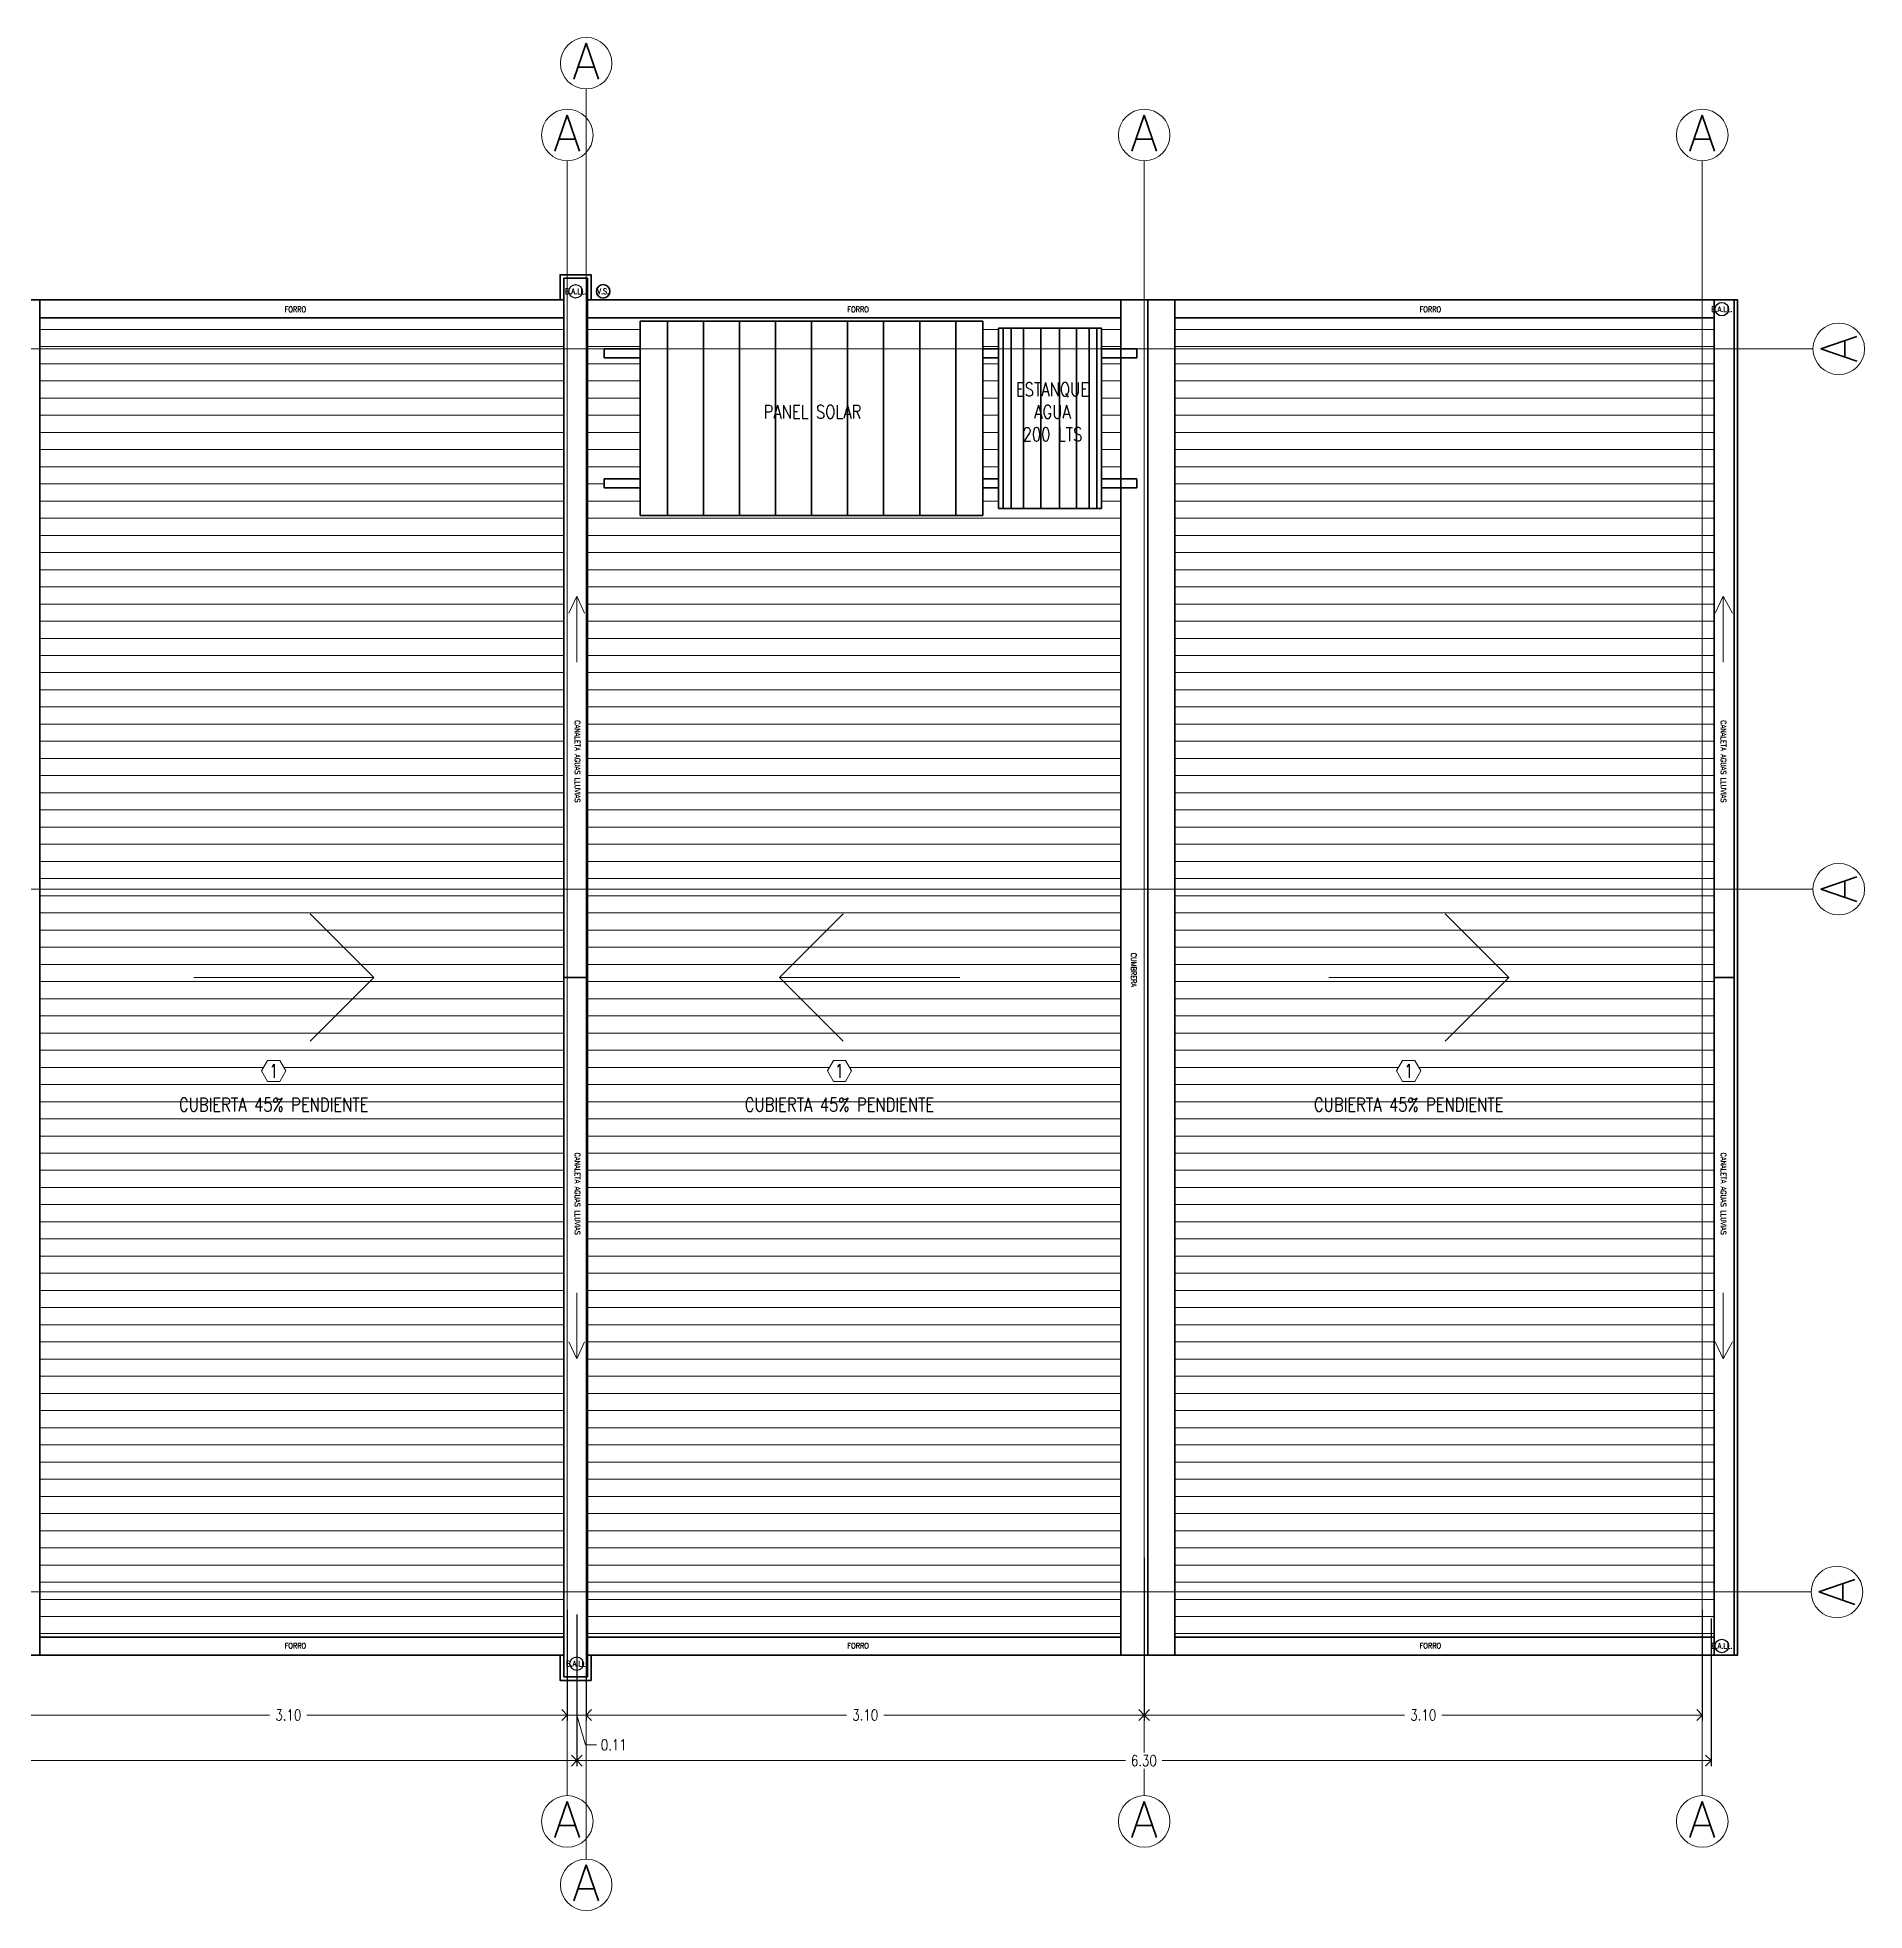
# Model space of a CAD drawing. Header units: metres. Extents: x -2 to 612, y -64 to 156.
# Drawn here: x 467.05 to 477.19, y 61.61 to 72.01 of the extents above; entities that cross this region are included whole.
import ezdxf
from ezdxf.enums import TextEntityAlignment as Align

# ---------------------------------------------------------------- set-up
doc = ezdxf.new("R2010")
doc.units = ezdxf.units.M
doc.header["$LTSCALE"] = 5
doc.header["$MEASUREMENT"] = 0
doc.layers.get('0').update_dxf_attribs({"color": 30})
doc.layers.get('DEFPOINTS').update_dxf_attribs({"color": 210})
for name, color, linetype, lineweight in [('A-ANNO-DIMS', 3, 'Continuous', 18), ('A-ANNO-SYMB', 3, 'Continuous', 18), ('A-ANNO-TEXT', 3, 'Continuous', 18), ('A-ELEV-MBE1', 7, 'Continuous', 35), ('A-ELEV-MBE2', 4, 'Continuous', 25), ('A-FLOR-PATT', 8, 'Continuous', 18)]:
    doc.layers.add(name, color=color, linetype=linetype, lineweight=lineweight)
doc.styles.add('E-ROMANS', font='romans.shx', dxfattribs={"width": 0.8})
doc.dimstyles.new('E-0050_ARW_12', dxfattribs={"dimscale": 0.001, "dimtxt": 60, "dimasz": 60, "dimexe": 30, "dimexo": 20, "dimgap": 30, "dimtad": 0, "dimzin": 0, "dimdsep": 46, "dimtxsty": 'E-ROMANS', "dimblk": 'OPEN90', "dimcen": 30, "dimclrd": 256, "dimclre": 256, "dimclrt": 256, "dimadec": 0, "dimazin": 0, "dimtfac": 1, "dimtmove": 1, "dimatfit": 3, "dimldrblk": 'OPEN90', "dimfxl": 1, "dimtfill": 1, "dimtolj": 1, "dimtzin": 0, "dimlwd": -1, "dimarcsym": 0})
pattern_1 = [(360, (0, 0), (2e-16, 0.09525), [])]

# ---------------------------------------------------------------- blocks, each defined once
blk = doc.blocks.new('_Open90')
at = {"color": 0, "linetype": 'ByBlock', "lineweight": -2}
for p, q in [((0, 0), (-1, 0)), ((-0.5, 0.5), (0, 0)), ((0, 0), (-0.5, -0.5))]:
    blk.add_line(p, q, dxfattribs=at)
blk = doc.blocks.new('*D951')
at = {"layer": 'A-ANNO-DIMS', "lineweight": -2, "transparency": 16777216}
for p, q in [((463.745, 63.246), (463.745, 62.416)), ((470.044, 63.258), (470.044, 62.416))]:
    blk.add_line(p, q, dxfattribs=at)
at = {"layer": 'A-ANNO-DIMS', "transparency": 16777216}
for p, q in [((463.805, 62.446), (466.792, 62.446)), ((469.984, 62.446), (466.996, 62.446))]:
    blk.add_line(p, q, dxfattribs=at)
at = {"layer": 'DEFPOINTS', "color": 0, "transparency": 16777216}
for p in [(463.745, 63.266), (470.044, 63.278), (470.044, 62.446)]:
    blk.add_point(p, dxfattribs=at)
at = {"layer": 'A-ANNO-DIMS', "transparency": 16777216, "xscale": 0.06, "yscale": 0.06, "zscale": 0.06, "rotation": 180}
blk.add_blockref('_Open90', (463.745, 62.446), dxfattribs=at)
at = {"layer": 'A-ANNO-DIMS', "transparency": 16777216, "xscale": 0.06, "yscale": 0.06, "zscale": 0.06}
blk.add_blockref('_Open90', (470.044, 62.446), dxfattribs=at)
at = {"layer": 'A-ANNO-DIMS', "transparency": 16777216, "insert": (466.894, 62.446), "char_height": 0.06, "attachment_point": 5, "style": 'E-ROMANS', "bg_fill": 3, "box_fill_scale": 1.25, "bg_fill_color": 256, "bg_fill_true_color": 13158600, "bg_fill_transparency": 0}
blk.add_mtext('\\A1;6.30', dxfattribs=at)
blk = doc.blocks.new('*D952')
at = {"layer": 'A-ANNO-DIMS', "lineweight": -2, "transparency": 16777216}
for p, q in [((469.991, 63.283), (469.991, 62.669)), ((470.096, 63.283), (470.096, 62.669))]:
    blk.add_line(p, q, dxfattribs=at)
at = {"layer": 'A-ANNO-DIMS', "transparency": 16777216}
for p, q in [((469.931, 62.699), (469.871, 62.699)), ((469.991, 62.699), (470.096, 62.699)), ((469.991, 62.699), (470.096, 62.699)), ((470.044, 62.699), (470.093, 62.534)), ((470.156, 62.699), (470.216, 62.699)), ((470.093, 62.534), (470.153, 62.534))]:
    blk.add_line(p, q, dxfattribs=at)
at = {"layer": 'DEFPOINTS', "color": 0, "transparency": 16777216}
for p in [(469.991, 63.303), (470.096, 63.303), (470.096, 62.699)]:
    blk.add_point(p, dxfattribs=at)
at = {"layer": 'A-ANNO-DIMS', "transparency": 16777216, "xscale": 0.06, "yscale": 0.06, "zscale": 0.06}
blk.add_blockref('_Open90', (469.991, 62.699), dxfattribs=at)
at = {"layer": 'A-ANNO-DIMS', "transparency": 16777216, "xscale": 0.06, "yscale": 0.06, "zscale": 0.06, "rotation": 180}
blk.add_blockref('_Open90', (470.096, 62.699), dxfattribs=at)
at = {"layer": 'A-ANNO-DIMS', "transparency": 16777216, "insert": (470.249, 62.534), "char_height": 0.06, "attachment_point": 5, "style": 'E-ROMANS', "bg_fill": 3, "box_fill_scale": 1.25, "bg_fill_color": 256, "bg_fill_true_color": 13158600, "bg_fill_transparency": 0}
blk.add_mtext('\\A1;0.11', dxfattribs=at)
blk = doc.blocks.new('*D953')
at = {"layer": 'A-ANNO-DIMS', "lineweight": -2, "transparency": 16777216}
for p, q in [((473.193, 63.571), (473.193, 62.669)), ((470.096, 63.283), (470.096, 62.669))]:
    blk.add_line(p, q, dxfattribs=at)
at = {"layer": 'A-ANNO-DIMS', "transparency": 16777216}
for p, q in [((470.156, 62.699), (471.541, 62.699)), ((473.133, 62.699), (471.748, 62.699))]:
    blk.add_line(p, q, dxfattribs=at)
at = {"layer": 'DEFPOINTS', "color": 0, "transparency": 16777216}
for p in [(473.193, 63.591), (470.096, 63.303), (473.193, 62.699)]:
    blk.add_point(p, dxfattribs=at)
at = {"layer": 'A-ANNO-DIMS', "transparency": 16777216, "xscale": 0.06, "yscale": 0.06, "zscale": 0.06, "rotation": 180}
blk.add_blockref('_Open90', (470.096, 62.699), dxfattribs=at)
at = {"layer": 'A-ANNO-DIMS', "transparency": 16777216, "xscale": 0.06, "yscale": 0.06, "zscale": 0.06}
blk.add_blockref('_Open90', (473.193, 62.699), dxfattribs=at)
at = {"layer": 'A-ANNO-DIMS', "transparency": 16777216, "insert": (471.645, 62.699), "char_height": 0.06, "attachment_point": 5, "style": 'E-ROMANS', "bg_fill": 3, "box_fill_scale": 1.25, "bg_fill_color": 256, "bg_fill_true_color": 13158600, "bg_fill_transparency": 0}
blk.add_mtext('\\A1;3.10', dxfattribs=at)
blk = doc.blocks.new('*D954')
at = {"layer": 'A-ANNO-DIMS', "lineweight": -2, "transparency": 16777216}
for p, q in [((473.193, 63.571), (473.193, 62.669)), ((476.29, 63.283), (476.29, 62.669))]:
    blk.add_line(p, q, dxfattribs=at)
at = {"layer": 'A-ANNO-DIMS', "transparency": 16777216}
for p, q in [((473.253, 62.699), (474.638, 62.699)), ((476.23, 62.699), (474.845, 62.699))]:
    blk.add_line(p, q, dxfattribs=at)
at = {"layer": 'DEFPOINTS', "color": 0, "transparency": 16777216}
for p in [(473.193, 63.591), (476.29, 63.303), (476.29, 62.699)]:
    blk.add_point(p, dxfattribs=at)
at = {"layer": 'A-ANNO-DIMS', "transparency": 16777216, "xscale": 0.06, "yscale": 0.06, "zscale": 0.06, "rotation": 180}
blk.add_blockref('_Open90', (473.193, 62.699), dxfattribs=at)
at = {"layer": 'A-ANNO-DIMS', "transparency": 16777216, "xscale": 0.06, "yscale": 0.06, "zscale": 0.06}
blk.add_blockref('_Open90', (476.29, 62.699), dxfattribs=at)
at = {"layer": 'A-ANNO-DIMS', "transparency": 16777216, "insert": (474.742, 62.699), "char_height": 0.06, "attachment_point": 5, "style": 'E-ROMANS', "bg_fill": 3, "box_fill_scale": 1.25, "bg_fill_color": 256, "bg_fill_true_color": 13158600, "bg_fill_transparency": 0}
blk.add_mtext('\\A1;3.10', dxfattribs=at)
blk = doc.blocks.new('*D957')
at = {"layer": 'A-ANNO-DIMS', "lineweight": -2, "transparency": 16777216}
for p, q in [((466.894, 63.571), (466.894, 62.669)), ((469.991, 63.283), (469.991, 62.669))]:
    blk.add_line(p, q, dxfattribs=at)
at = {"layer": 'A-ANNO-DIMS', "transparency": 16777216}
for p, q in [((466.954, 62.699), (468.339, 62.699)), ((469.931, 62.699), (468.546, 62.699))]:
    blk.add_line(p, q, dxfattribs=at)
at = {"layer": 'DEFPOINTS', "color": 0, "transparency": 16777216}
for p in [(466.894, 63.591), (469.991, 63.303), (469.991, 62.699)]:
    blk.add_point(p, dxfattribs=at)
at = {"layer": 'A-ANNO-DIMS', "transparency": 16777216, "xscale": 0.06, "yscale": 0.06, "zscale": 0.06, "rotation": 180}
blk.add_blockref('_Open90', (466.894, 62.699), dxfattribs=at)
at = {"layer": 'A-ANNO-DIMS', "transparency": 16777216, "xscale": 0.06, "yscale": 0.06, "zscale": 0.06}
blk.add_blockref('_Open90', (469.991, 62.699), dxfattribs=at)
at = {"layer": 'A-ANNO-DIMS', "transparency": 16777216, "insert": (468.443, 62.699), "char_height": 0.06, "attachment_point": 5, "style": 'E-ROMANS', "bg_fill": 3, "box_fill_scale": 1.25, "bg_fill_color": 256, "bg_fill_true_color": 13158600, "bg_fill_transparency": 0}
blk.add_mtext('\\A1;3.10', dxfattribs=at)
blk = doc.blocks.new('*D960')
at = {"layer": 'A-ANNO-DIMS', "lineweight": -2, "transparency": 16777216}
for p, q in [((476.339, 63.235), (476.339, 62.416)), ((470.044, 62.56), (470.044, 62.416))]:
    blk.add_line(p, q, dxfattribs=at)
at = {"layer": 'A-ANNO-DIMS', "transparency": 16777216}
for p, q in [((470.104, 62.446), (473.089, 62.446)), ((476.279, 62.446), (473.293, 62.446))]:
    blk.add_line(p, q, dxfattribs=at)
at = {"layer": 'DEFPOINTS', "color": 0, "transparency": 16777216}
for p in [(476.339, 63.255), (470.044, 62.58), (476.339, 62.446)]:
    blk.add_point(p, dxfattribs=at)
at = {"layer": 'A-ANNO-DIMS', "transparency": 16777216, "xscale": 0.06, "yscale": 0.06, "zscale": 0.06, "rotation": 180}
blk.add_blockref('_Open90', (470.044, 62.446), dxfattribs=at)
at = {"layer": 'A-ANNO-DIMS', "transparency": 16777216, "xscale": 0.06, "yscale": 0.06, "zscale": 0.06}
blk.add_blockref('_Open90', (476.339, 62.446), dxfattribs=at)
at = {"layer": 'A-ANNO-DIMS', "transparency": 16777216, "insert": (473.191, 62.446), "char_height": 0.06, "attachment_point": 5, "style": 'E-ROMANS', "bg_fill": 3, "box_fill_scale": 1.25, "bg_fill_color": 256, "bg_fill_true_color": 13158600, "bg_fill_transparency": 0}
blk.add_mtext('\\A1;6.30', dxfattribs=at)

msp = doc.modelspace()

# ---------------------------------------------------------------- linework, layer by layer
at = {"layer": 'A-ANNO-SYMB'}
for p, q in [((476.90477, 70.28209), (456.78794, 70.28209)), ((476.90477, 67.28309), (456.78791, 67.28309)), ((476.89477, 63.38209), (456.78791, 63.38209))]:
    msp.add_line(p, q, dxfattribs=at)
for centre in [(470.09611, 71.86744), (469.99107, 71.46884), (473.19311, 71.46883), (476.29012, 71.46884), (477.0478, 70.28209), (477.0478, 67.28309), (477.0378, 63.38209), (469.99107, 62.10864), (473.19311, 62.10863), (476.29012, 62.10864), (470.09611, 61.75705)]:
    msp.add_circle(centre, 0.14303, dxfattribs=at)
at = {"layer": 'A-ANNO-TEXT'}
for points in [[(470.08707, 68.81551), (470.04358, 68.90969), (470.0001, 68.81551)], [(470.04358, 68.54291), (470.04358, 68.90969)], [(470.04358, 68.54291), (470.04358, 68.90969)], [(476.45762, 68.81551), (476.40616, 68.90969), (476.36268, 68.81551)], [(476.40616, 68.54291), (476.40616, 68.90969)], [(468.56426, 67.14616), (468.91781, 66.79261), (468.56426, 66.43906)], [(471.52294, 67.14616), (471.16938, 66.79261), (471.52294, 66.43906)], [(474.86329, 67.14616), (475.21685, 66.79261), (474.86329, 66.43906)], [(467.91781, 66.79261), (468.91781, 66.79261)], [(472.16938, 66.79261), (471.16938, 66.79261)], [(474.21685, 66.79261), (475.21685, 66.79261)], [(470.04358, 65.04232), (470.04358, 64.67554)], [(470.04358, 65.04232), (470.04358, 64.67554)], [(476.40616, 65.04232), (476.40616, 64.67554)], [(470.08707, 64.76972), (470.04358, 64.67554), (470.0001, 64.76972)], [(476.45762, 64.76972), (476.40616, 64.67554), (476.36268, 64.76972)]]:
    msp.add_lwpolyline(points, dxfattribs=at)
for points in [[(468.39545, 66.21598), (468.42912, 66.27429), (468.39545, 66.3326), (468.32812, 66.3326), (468.29446, 66.27429), (468.32812, 66.21598)], [(471.53548, 66.21597), (471.56915, 66.27428), (471.53548, 66.33259), (471.46815, 66.33259), (471.43449, 66.27428), (471.46815, 66.21597)], [(474.69447, 66.21597), (474.72813, 66.27428), (474.69447, 66.33259), (474.62714, 66.33259), (474.59348, 66.27428), (474.62714, 66.21597)]]:
    msp.add_lwpolyline(points, close=True, dxfattribs=at)
at = {"layer": 'A-ELEV-MBE1'}
for p, q in [((466.91409, 70.5536), (469.97156, 70.55361)), ((467.0641, 63.03162), (467.06409, 70.5536)), ((473.21313, 70.5536), (470.10361, 70.55361)), ((473.06311, 63.03162), (473.06313, 70.5536)), ((473.2131, 70.5536), (476.35662, 70.55361)), ((473.21311, 63.03162), (473.21313, 70.5536)), ((473.36311, 63.03162), (473.3631, 70.5536)), ((467.06409, 70.4536), (469.97156, 70.45361)), ((473.06313, 70.4536), (470.10361, 70.45361)), ((470.3953, 69.35645), (470.3953, 70.43645)), ((472.2976, 70.43645), (470.3953, 70.43645)), ((470.54693, 70.43645), (470.54693, 69.35645)), ((470.74693, 70.43645), (470.74693, 69.35645)), ((470.94693, 70.43645), (470.94693, 69.35645)), ((471.14693, 70.43645), (471.14693, 69.35645)), ((471.34693, 70.43645), (471.34693, 69.35645)), ((471.54693, 70.43645), (471.54693, 69.35645)), ((471.74693, 70.43645), (471.74693, 69.35645)), ((471.94693, 70.43645), (471.94693, 69.35645)), ((472.14693, 70.43645), (472.14693, 69.35645)), ((472.2976, 70.43645), (472.2976, 69.35645)), ((472.3844, 69.39645), (472.3844, 70.39645)), ((472.3844, 69.39645), (472.3844, 70.39645)), ((472.3844, 70.39645), (472.95661, 70.39645)), ((472.41041, 69.39645), (472.41041, 70.39645)), ((472.45376, 69.39645), (472.45376, 70.39645)), ((472.52311, 69.39645), (472.52311, 70.39645)), ((472.61847, 69.39645), (472.61847, 70.39645)), ((472.72254, 69.39645), (472.72254, 70.39645)), ((472.8179, 69.39645), (472.8179, 70.39645)), ((472.88725, 69.39645), (472.88725, 70.39645)), ((472.9306, 69.39645), (472.9306, 70.39645)), ((472.95661, 69.39645), (472.95661, 70.39645)), ((473.3631, 70.4536), (476.35662, 70.45361)), ((470.3953, 70.28209), (470.19611, 70.28209)), ((470.19611, 70.23209), (470.19611, 70.28209)), ((472.2976, 70.28209), (472.3844, 70.28209)), ((472.95661, 70.28209), (473.15199, 70.28209)), ((473.15199, 70.23209), (473.15199, 70.28209)), ((470.19611, 70.23209), (470.3953, 70.23209)), ((472.3844, 70.23209), (472.2976, 70.23209)), ((473.15199, 70.23209), (472.95661, 70.23209)), ((470.19611, 69.51081), (470.19611, 69.56081)), ((470.19611, 69.56081), (470.3953, 69.56081)), ((472.3844, 69.56081), (472.2976, 69.56081)), ((472.2976, 69.56081), (472.2976, 69.51081)), ((473.15199, 69.56081), (472.95661, 69.56081)), ((473.15199, 69.51081), (473.15199, 69.56081)), ((470.3953, 69.51081), (470.19611, 69.51081)), ((472.2976, 69.51081), (472.3844, 69.51081)), ((472.95661, 69.51081), (473.15199, 69.51081)), ((470.3953, 69.35645), (472.2976, 69.35645)), ((472.95661, 69.39645), (472.3844, 69.39645)), ((467.0641, 63.13162), (469.97156, 63.13162)), ((473.06311, 63.13162), (470.10361, 63.13162)), ((473.36311, 63.13162), (476.35662, 63.13162)), ((466.9141, 63.03162), (469.97156, 63.03162)), ((473.21311, 63.03162), (470.10361, 63.03162)), ((473.21311, 63.03162), (476.35662, 63.03162))]:
    msp.add_line(p, q, dxfattribs=at)
for points in [[(469.95156, 70.55361), (469.95156, 70.69361), (470.12361, 70.69361), (470.12361, 70.55361)], [(476.33662, 70.55361), (476.33662, 70.55361), (476.48662, 70.55361), (476.48662, 63.03162)], [(469.97156, 66.79261), (470.10361, 66.79261)], [(476.35662, 66.79261), (476.46662, 66.79261)], [(469.95156, 63.03162), (469.95156, 62.89162), (470.12361, 62.89162), (470.12361, 63.03162)], [(476.33662, 63.03162), (476.33662, 63.03162), (476.48662, 63.03162), (476.48662, 63.03162)]]:
    msp.add_lwpolyline(points, dxfattribs=at)
for points in [[(469.97156, 70.67361), (470.10361, 70.67361), (470.10361, 62.91162), (469.97156, 62.91162)], [(476.35662, 70.55361), (476.46662, 70.55361), (476.46662, 63.03162), (476.35662, 63.03162)]]:
    msp.add_lwpolyline(points, close=True, dxfattribs=at)
msp.add_circle((470.19047, 70.6012), 0.0375, dxfattribs=at)
at = {"layer": 'A-ELEV-MBE2', "ltscale": 0.05}
for centre in [(470.03759, 70.6012), (476.39912, 70.50241), (476.39912, 63.08272), (470.04362, 62.98412)]:
    msp.add_circle(centre, 0.0375, dxfattribs=at)

# ---------------------------------------------------------------- texts
at = {"layer": 'A-ANNO-TEXT', "char_height": 0.03, "attachment_point": 5, "style": 'E-ROMANS'}
for s, insert in [('\\pi-0.09,l0.09,t0.09;B.A.LL.', (470.03759, 70.6012)), ('\\pi-0.09,l0.09,t0.09;V.S.', (470.19047, 70.6012)), ('\\pi-0.09,l0.09,t0.09;FORRO', (468.48192, 70.50137)), ('\\pi-0.09,l0.09,t0.09;FORRO', (471.60525, 70.50137)), ('\\pi-0.09,l0.09,t0.09;FORRO', (474.78095, 70.50137)), ('\\pi-0.09,l0.09,t0.09;B.A.LL.', (476.39912, 70.50241)), ('\\pi-0.09,l0.09,t0.09;FORRO', (468.48192, 63.08385)), ('\\pi-0.09,l0.09,t0.09;FORRO', (471.60525, 63.08385)), ('\\pi-0.09,l0.09,t0.09;FORRO', (474.78095, 63.08385)), ('\\pi-0.09,l0.09,t0.09;B.A.LL.', (476.39912, 63.08272)), ('\\pi-0.09,l0.09,t0.09;B.A.LL.', (470.04362, 62.98412))]:
    msp.add_mtext(s, dxfattribs=dict(at, insert=insert))
at = {"layer": 'A-ANNO-TEXT', "attachment_point": 5, "style": 'E-ROMANS'}
for s, insert, char_height, rotation in [('\\pi-0.225,l0.225,t0.225;ESTANQUE \\PAGUA\\P200 LTS', (472.68403, 69.93278), 0.075, 0.000475), ('\\pi-0.225,l0.225,t0.225;PANEL SOLAR', (471.35201, 69.93278), 0.075, 0.000475), ('\\pi-0.09,l0.09,t0.09;CANALETA AGUAS LLUVIAS', (470.0479, 67.99247), 0.03, 270), ('\\pi-0.09,l0.09,t0.09;CANALETA AGUAS LLUVIAS', (476.40803, 67.99247), 0.03, 270), ('\\pi-0.09,l0.09,t0.09;CUMBRERA', (473.13475, 66.83463), 0.03, 270), ('\\pi-0.45,l0.45,t0.45;1', (468.36179, 66.27429), 0.075, 0.000475), ('\\pi-0.45,l0.45,t0.45;1', (471.50182, 66.27428), 0.075, 0.000475), ('\\pi-0.45,l0.45,t0.45;1', (474.6608, 66.27428), 0.075, 0.000475), ('\\pi-0.45,l0.45,t0.45;CUBIERTA 45% PENDIENTE', (468.36179, 66.08654), 0.075, 0.000475), ('\\pi-0.45,l0.45,t0.45;CUBIERTA 45% PENDIENTE', (471.50182, 66.08653), 0.075, 0.000475), ('\\pi-0.45,l0.45,t0.45;CUBIERTA 45% PENDIENTE', (474.6608, 66.08653), 0.075, 0.000475), ('\\pi-0.09,l0.09,t0.09;CANALETA AGUAS LLUVIAS', (470.0479, 65.59276), 0.03, 270), ('\\pi-0.09,l0.09,t0.09;CANALETA AGUAS LLUVIAS', (476.40803, 65.59276), 0.03, 270)]:
    msp.add_mtext(s, dxfattribs=dict(at, insert=insert, char_height=char_height, rotation=rotation))
at = {"layer": 'A-ANNO-TEXT', "style": 'E-ROMANS'}
for p in [(470.09611, 71.87858), (469.99107, 71.47997), (473.19311, 71.47997), (476.29012, 71.47997), (469.99107, 62.11978), (473.19311, 62.11977), (476.29012, 62.11978), (470.09611, 61.76819)]:
    msp.add_attdef('A', text='0.00', height=0.2, dxfattribs=at).set_placement(p, align=Align.MIDDLE_CENTER)
for p in [(477.0478, 70.28209), (477.0478, 67.28309), (477.0378, 63.38209)]:
    msp.add_attdef('A', text='0.00', height=0.2, rotation=90, dxfattribs=at).set_placement(p, align=Align.MIDDLE_CENTER)

# ---------------------------------------------------------------- next in the draw order: dimensions: what is measured, and where the dimension line sits
at = {"layer": 'A-ANNO-DIMS'}
dim = msp.add_linear_dim(base=(470.04359, 62.44603), p1=(463.74457, 63.26627), p2=(470.04359, 63.27827), dimstyle='E-0050_ARW_12', dxfattribs=at)
dim.commit()
dim.dimension.update_dxf_attribs({"geometry": '*D951', "text_midpoint": (466.89408, 62.44603)})

# ---------------------------------------------------------------- next in the draw order: dimensions: what is measured, and where the dimension line sits
dim = msp.add_linear_dim(base=(470.09611, 62.6985), p1=(469.99107, 63.30327), p2=(470.09611, 63.30327), dimstyle='E-0050_ARW_12', dxfattribs=at)
dim.commit()
dim.dimension.update_dxf_attribs({"geometry": '*D952', "text_midpoint": (470.18309, 62.5335)})

# ---------------------------------------------------------------- next in the draw order: linework, layer by layer
at = {"layer": 'A-ANNO-SYMB'}
msp.add_line((469.99107, 62.25167), (469.99107, 71.32581), dxfattribs=at)

# ---------------------------------------------------------------- next in the draw order: dimensions: what is measured, and where the dimension line sits
at = {"layer": 'A-ANNO-DIMS'}
dim = msp.add_linear_dim(base=(473.19311, 62.6985), p1=(470.09611, 63.30327), p2=(473.19311, 63.59126), dimstyle='E-0050_ARW_12', dxfattribs=at)
dim.commit()
dim.dimension.update_dxf_attribs({"geometry": '*D953', "text_midpoint": (471.64461, 62.6985)})

# ---------------------------------------------------------------- next in the draw order: linework, layer by layer
at = {"layer": 'A-ANNO-SYMB'}
msp.add_line((470.09611, 71.72441), (470.09611, 61.90008), dxfattribs=at)

# ---------------------------------------------------------------- next in the draw order: dimensions: what is measured, and where the dimension line sits
at = {"layer": 'A-ANNO-DIMS'}
for base, p1, p2, picture, middle in [((469.99107, 62.69851), (466.89407, 63.59127), (469.99107, 63.30327), '*D957', (468.44257, 62.69851)), ((476.29012, 62.6985), (473.19311, 63.59126), (476.29012, 63.30327), '*D954', (474.74161, 62.6985))]:
    dim = msp.add_linear_dim(base=base, p1=p1, p2=p2, dimstyle='E-0050_ARW_12', dxfattribs=at)
    dim.commit()
    dim.dimension.update_dxf_attribs({"geometry": picture, "text_midpoint": middle})

# ---------------------------------------------------------------- next in the draw order: hatches: boundary and pattern name
at = {"layer": 'A-FLOR-PATT'}
h = msp.add_hatch(dxfattribs=at)
h.set_pattern_fill('LINE', color=256, scale=0.03, style=0)
h.set_pattern_definition(pattern_1)
h.paths.add_polyline_path([(469.97156, 70.45361), (467.06409, 70.4536), (467.0641, 63.13162), (469.97156, 63.13162)])
h.paths.add_polyline_path([(468.39545, 66.3326), (468.42912, 66.27429), (468.39545, 66.21598), (468.32812, 66.21598), (468.29446, 66.27429), (468.32812, 66.3326)], flags=16)
h.paths.add_polyline_path([(468.32985, 66.33054), (468.39372, 66.33054), (468.39373, 66.21804), (468.32985, 66.21804)], flags=8)

# ---------------------------------------------------------------- next in the draw order: linework, layer by layer
at = {"layer": 'A-ANNO-SYMB'}
for p, q in [((473.19311, 71.32581), (473.19311, 62.25165)), ((476.29012, 62.25167), (476.29012, 71.32581))]:
    msp.add_line(p, q, dxfattribs=at)

# ---------------------------------------------------------------- next in the draw order: dimensions: what is measured, and where the dimension line sits
at = {"layer": 'A-ANNO-DIMS'}
dim = msp.add_linear_dim(base=(476.33875, 62.44603), p1=(470.04359, 62.58039), p2=(476.33875, 63.25526), dimstyle='E-0050_ARW_12', dxfattribs=at)
dim.commit()
dim.dimension.update_dxf_attribs({"geometry": '*D960', "text_midpoint": (473.19117, 62.44603)})

# ---------------------------------------------------------------- next in the draw order: hatches: boundary and pattern name
at = {"layer": 'A-FLOR-PATT'}
h = msp.add_hatch(dxfattribs=at)
h.set_pattern_fill('LINE', color=256, scale=0.03, style=0)
h.set_pattern_definition(pattern_1)
h.paths.add_polyline_path([(473.06313, 69.51081), (472.95661, 69.51081), (472.95661, 69.39645), (472.3844, 69.39645), (472.3844, 69.51081), (472.2976, 69.51081), (472.2976, 69.35645), (470.3953, 69.35645), (470.3953, 69.51081), (470.19611, 69.51081), (470.19611, 69.56081), (470.3953, 69.56081), (470.3953, 70.23209), (470.19611, 70.23209), (470.19611, 70.28209), (470.3953, 70.28209), (470.3953, 70.43645), (472.2976, 70.43645), (472.2976, 70.28209), (472.3844, 70.28209), (472.3844, 70.39645), (472.95661, 70.39645), (472.95661, 70.28209), (473.06313, 70.28209), (473.06313, 70.4536), (470.10361, 70.45361), (470.10361, 63.13162), (473.06311, 63.13162)])
h.paths.add_polyline_path([(471.53548, 66.33259), (471.56915, 66.27428), (471.53548, 66.21597), (471.46815, 66.21597), (471.43449, 66.27428), (471.46815, 66.33259)], flags=16)
h.paths.add_polyline_path([(472.3844, 70.23209), (472.2976, 70.23209), (472.2976, 69.56081), (472.3844, 69.56081)], flags=17)
h.paths.add_polyline_path([(473.06313, 70.23209), (472.95661, 70.23209), (472.95661, 69.56081), (473.06313, 69.56081)], flags=17)
h.paths.add_polyline_path([(471.46988, 66.33053), (471.53375, 66.33053), (471.53375, 66.21803), (471.46988, 66.21803)], flags=8)
h = msp.add_hatch(dxfattribs=at)
h.set_pattern_fill('LINE', color=256, scale=0.03, style=0)
h.set_pattern_definition(pattern_1)
h.paths.add_polyline_path([(476.35662, 70.45361), (473.3631, 70.4536), (473.36311, 63.13162), (476.35662, 63.13162)])
h.paths.add_polyline_path([(474.69447, 66.33259), (474.72813, 66.27428), (474.69447, 66.21597), (474.62714, 66.21597), (474.59348, 66.27428), (474.62714, 66.33259)], flags=16)
h.paths.add_polyline_path([(474.62887, 66.33053), (474.69274, 66.33053), (474.69274, 66.21803), (474.62887, 66.21803)], flags=8)

doc.saveas('drawing.dxf')
